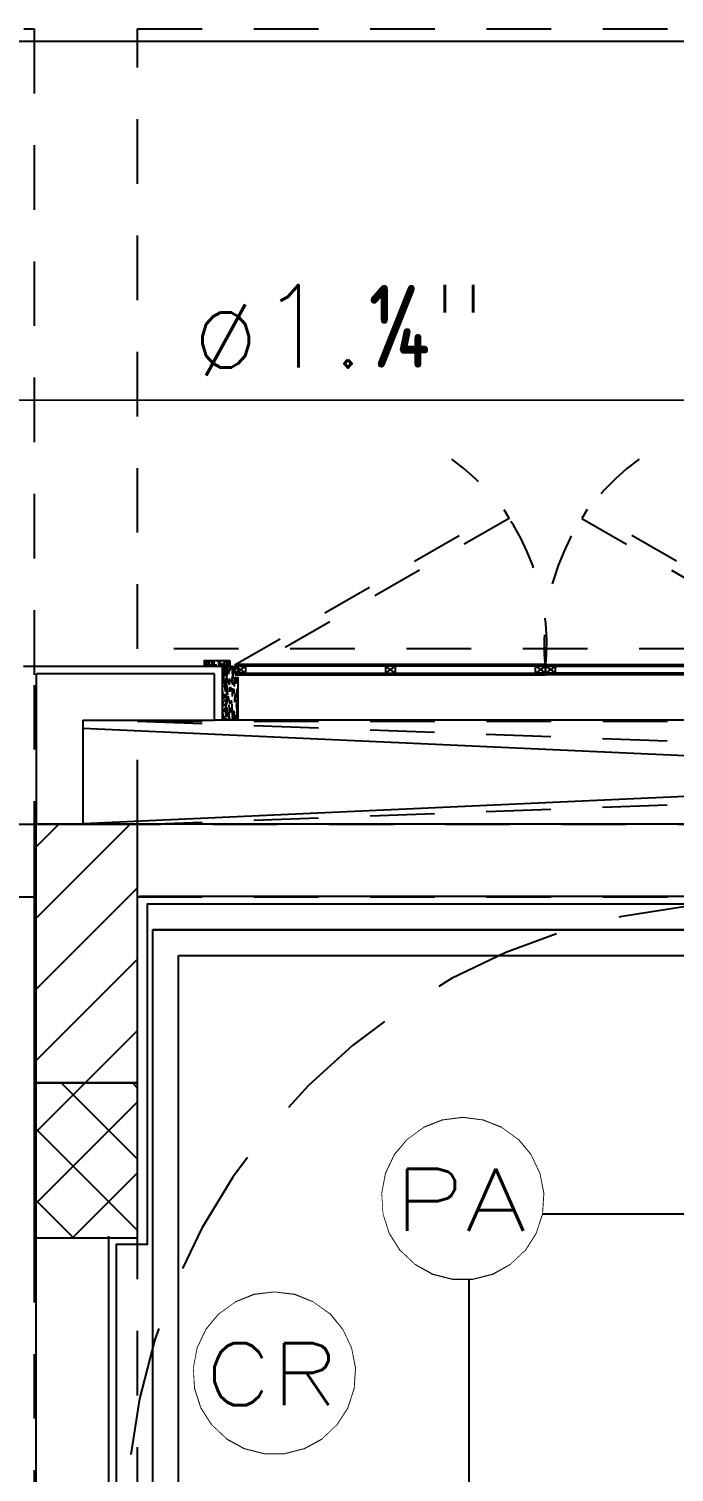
# Model space of a CAD drawing. Header units: millimetres. Extents: x 188.6 to 263.2, y 40.1 to 120.1.
# Drawn here: x 206.667 to 207.915, y 85.125 to 87.918 of the extents above; entities that cross this region are included whole.
import ezdxf
from ezdxf.enums import TextEntityAlignment as Align

# ---------------------------------------------------------------- set-up
doc = ezdxf.new("R2010")
doc.units = ezdxf.units.MM
doc.set_wipeout_variables(frame=1)
doc.linetypes.add('HIDDEN2', pattern=[0.1875, 0.125, -0.0625])
doc.linetypes.add('XREF-TIPO$0$HIDDEN', pattern=[0.375, 0.25, -0.125])
for name, color, linetype in [('_XREF_APTOS 603 E 604$0$R-MC-REBOCO', 8, 'Continuous'), ('_XREF_APTOS 603 E 604$0$XREF-TIPO$0$V-MC-VISTA2', 8, 'Continuous'), ('ARQ', 8, 'Continuous'), ('ESTR-PILARES', 11, 'Continuous'), ('ESTR-VIGAS', 11, 'HIDDEN2'), ('ESTRUTURA', 7, 'Continuous'), ('INC-CORRIMÃO', 7, 'Continuous'), ('INC-TEXTO', 7, 'Continuous'), ('SPK-TEXTO', 7, 'Continuous'), ('SPK-TUBO-TETO', 12, 'Continuous')]:
    doc.layers.add(name, color=color, linetype=linetype)
doc.styles.add('60-75', font='romans.shx', dxfattribs={"height": 0.12})
doc.styles.add('ROMANS', font='ROMANS.SHX', dxfattribs={"height": 0.15})
doc.styles.add('XREF-TIPO$0$MC-ROMANS', font='romans__.ttf')
doc.dimstyles.new('XREF-TIPO$0$MC-125', dxfattribs={"dimtxt": 0.225, "dimasz": 0.23, "dimexe": 0.18, "dimexo": 0.063, "dimgap": 0.1, "dimtad": 1, "dimzin": 4, "dimdsep": 46, "dimtxsty": 'XREF-TIPO$0$MC-ROMANS', "dimblk1": 'XREF-TIPO$0$BOLA', "dimblk2": 'XREF-TIPO$0$BOLA', "dimsah": 1, "dimcen": 0.01, "dimse1": 1, "dimse2": 1, "dimclrt": 2, "dimadec": 0, "dimazin": 0, "dimtfac": 1.199999999999999, "dimtix": 1, "dimtmove": 2, "dimatfit": 3, "dimldrblk": 'XREF-TIPO$0$SETA_COTA', "dimfxl": 1, "dimtvp": 2, "dimtolj": 1, "dimtzin": 4, "dimarcsym": 0})

# ---------------------------------------------------------------- blocks, each defined once
blk = doc.blocks.new('COBERTURA_29-09-2016')
at = {"layer": 'ESTR-PILARES', "linetype": 'Continuous'}
for p, q in [((0, -0.1849605000000025), (0.1849612500000006, 0)), ((0, -0.0470745000000008), (0.0470752499999989, 0)), ((0, -0.3228464999999971), (0.2000002499999987, -0.122846250000002)), ((0.1000004999999966, -0.2499997500000006), (0.1000004999999966, -0.2499997500000006)), ((0, -0.4607324999999989), (0.2000002499999987, -0.2607322500000038)), ((0.0986182499999977, -0.4999995000000014), (0.2000002499999987, -0.3986182500000055)), ((0.1000004999999966, -0.3999997500000063), (0.1000004999999966, -0.3999997500000063)), ((0, -0.5986177500000025), (0.0986182499999977, -0.4999995000000014)), ((0.051981749999996, -0.4999995000000014), (0.2000002499999987, -0.6480187499999988)), ((0.189866999999996, -0.4999995000000014), (0.2000002499999987, -0.5101327500000039)), ((0, -0.7365037500000045), (0.2000002499999987, -0.5365035000000021)), ((0, -0.5859045000000052), (0.2000002499999987, -0.785903999999995)), ((0.1000004999999966, -0.6499995000000071), (0.1000004999999966, -0.6499995000000071)), ((0.0743902499999969, -0.7999994999999985), (0.2000002499999987, -0.6743894999999968)), ((0, -0.7237897500000017), (0.0762097500000003, -0.7999994999999985))]:
    blk.add_line(p, q, dxfattribs=at)
for points in [[(0, -0.4999995000000014), (0.2000002499999987, -0.4999995000000014), (0.2000002499999987, 0), (0, 0), (0, -0.4999995000000014)], [(0.2000002499999987, -0.4999995000000014), (0, -0.4999995000000014), (0, -0.7999994999999985), (0.2000002499999987, -0.7999994999999985), (0.2000002499999987, -0.4999995000000014)]]:
    blk.add_lwpolyline(points, dxfattribs=at)
at = {"layer": 'ESTR-VIGAS'}
for p, q in [((0.2000002499999987, 0.2000002500000022), (3.812207250000009, 0.06546750000000401)), ((0.2000002499999987, 0), (3.828282750000009, 0.1351320000000058))]:
    blk.add_line(p, q, dxfattribs=at)
for points in [[(-4.069999500000018, 1.540000500000004), (0, 1.540000500000004)], [(0, 1.540000500000004), (0, 0.2700000000000031)], [(0.2000002499999987, 1.540000500000004), (2.435000250000003, 1.540000500000004)], [(0.2000002499999987, 0.3400005000000021), (0.2000002499999987, 1.540000500000004)], [(5.570000250000017, 0.3400005000000021), (0.2000002499999987, 0.3400005000000021)], [(0, 0.2700000000000031), (0, 0)], [(0.2000002499999987, 0), (0.2000002499999987, 0.2000002500000022)], [(0.2000002499999987, 0.2000002500000022), (5.570000250000017, 0.2000002500000022)], [(0, 0), (-1.069999500000007, 0)], [(4.970000250000015, 0), (0.2000002499999987, 0)], [(-0.9999997500000076, -0.1399995000000018), (0, -0.1399995000000018)], [(0.2000002499999987, -0.1399995000000018), (4.970000250000015, -0.1399995000000018)], [(0, -0.7999994999999985), (0, -2.229999750000009)], [(0.2000002499999987, -2.229999750000009), (0.2000002499999987, -0.7999994999999985)]]:
    blk.add_lwpolyline(points, dxfattribs=at)
blk = doc.blocks.new('XREF-TIPO$0$BOLA')
for p, q in [((0, -1), (0, 1)), ((-1, 0), (1, 0))]:
    blk.add_line(p, q)
blk.add_circle((0, 0), 0.3)
blk = doc.blocks.new('XREF-TIPO$0$SETA_COTA')
for p, q in [((-0.4028994052335122, 0.3559843543294221), (-0.1041930648109144, 2.84e-14)), ((-0.1041930648111418, 2.84e-14), (-0.9999999999999571, 2.84e-14)), ((-0.4067395382680063, -0.3605608466692303), (-0.1041930648110281, 2.84e-14))]:
    blk.add_line(p, q)
blk = doc.blocks.new('XREF-TIPO$0$A$C17B41C2F')
at = {"color": 0}
for p, q in [((-0.0500000473812179, 0.0168749634176493), (-0.0305222213037268, 0.0031507220119238)), ((-0.0305222213037268, 0.0168749634176493), (-0.0500000473812179, 0.0031507220119238)), ((0.2402610395802185, 0.0031372644007206), (0.2597388656577095, 0.0168749634176493)), ((0.2597388656577095, 0.0031372644007206), (0.2402610395802185, 0.0168749634176493))]:
    blk.add_line(p, q, dxfattribs=at)
at = {"color": 0, "ltscale": 0.5}
for p, q in [((0.5305221265416549, 0.0168749634176493), (0.5499999526191459, 0.0031507220119238)), ((0.5499999526191459, 0.0168749634176493), (0.5305221265416549, 0.0031507220119238))]:
    blk.add_line(p, q, dxfattribs=at)
for points in [[(-0.0500000473812179, -3.53902578e-08), (0.5499999526191459, -3.53902578e-08), (0.5499999526191459, 0.0199999641627073), (-0.0500000473812179, 0.0199999641627073)], [(-0.0500000473812179, 0.0031507220119238), (0.5499999526191459, 0.0031249653548002), (0.5499999526191459, 0.0168749634176493), (-0.0500000473812179, 0.0168749634176493), (-0.0500000473812179, 0.0031507220119238)], [(0.5499999526191459, 0.0031507220119238), (0.5305221265416549, 0.0031507220119238), (0.5305221265416549, 0.0168749634176493), (0.5499999526191459, 0.0168749634176493)]]:
    blk.add_lwpolyline(points, close=True, dxfattribs=at)
at = {"color": 0}
for points in [[(-0.0305222213037268, 0.0031507220119238), (-0.0500000473812179, 0.0031507220119238), (-0.0500000473812179, 0.0168749634176493), (-0.0305222213037268, 0.0168749634176493)], [(0.2597388656577095, 0.0168749634176493), (0.2402610395802185, 0.0168749634176493), (0.2402610395802185, 0.0031372644007206), (0.2597388656577095, 0.0031372644007206)]]:
    blk.add_lwpolyline(points, close=True, dxfattribs=at)
blk = doc.blocks.new('INC-OBJETO')
at = {"color": 0}
blk.add_lwpolyline([(0, 0.002084385981675), (-0.0005183657145908, 0.002018901163143), (-0.0010041606049181, 0.0018265613595316), (-0.001426860391394, 0.0015194519880781), (-0.0017599052918532, 0.0011168698600601), (-0.0019823688703463, 0.0006441106911745), (-0.0020802729220729, 0.000130879678689), (-0.002047465775397, -0.0003905749853503), (-0.0018860088240005, -0.0008874883866258), (-0.0016060470019368, -0.0013286376286155), (-0.0012251713401138, -0.001686303682012), (-0.0007673136571263, -0.0019380130732766), (-0.0002612428350794, -0.0020679499756336), (0.0002612428350794, -0.0020679499756336), (0.0007673136571263, -0.0019380130732766), (0.0012251713401138, -0.001686303682012), (0.0016060470019368, -0.0013286376286155), (0.0018860088240005, -0.0008874883866258), (0.002047465775397, -0.0003905749853503), (0.0020802729220729, 0.000130879678689), (0.0019823688703463, 0.0006441106911745), (0.0017599052918532, 0.0011168698600601), (0.001426860391394, 0.0015194519880781), (0.0010041606049181, 0.0018265613595316), (0.0005183657145908, 0.002018901163143)], close=True, dxfattribs=at)
blk.add_wipeout([(0, 0.0020843859816750757), (-0.0005183657145907727, 0.002018901163143051), (-0.001004160604918065, 0.001826561359531658), (-0.0014268603913939828, 0.0015194519880781182), (-0.0017599052918531746, 0.0011168698600601181), (-0.0019823688703463262, 0.0006441106911745254), (-0.0020802729220729, 0.0001308796786890212), (-0.002047465775397003, -0.0003905749853502986), (-0.0018860088240005264, -0.0008874883866257424), (-0.00160604700193684, -0.0013286376286155204), (-0.0012251713401137646, -0.0016863036820119939), (-0.000767313657126342, -0.0019380130732765334), (-0.0002612428350794414, -0.0020679499756335994), (0.00026124283507944056, -0.0020679499756335994), (0.0007673136571263411, -0.0019380130732765334), (0.0012251713401137637, -0.0016863036820119952), (0.00160604700193684, -0.0013286376286155204), (0.0018860088240005264, -0.0008874883866257415), (0.0020474657753970036, -0.00039057498535029645), (0.0020802729220729, 0.00013087967868902553), (0.001982368870346324, 0.0006441106911745289), (0.0017599052918531727, 0.0011168698600601224), (0.0014268603913939787, 0.0015194519880781234), (0.001004160604918059, 0.0018265613595316622), (0.0005183657145907652, 0.002018901163143052)], dxfattribs=at)
at = {"color": 0, "style": 'ROMANS', "width": 1.285724555944463}
blk.add_attdef('OBJETO', text='', height=0.0016, dxfattribs=at).set_placement((-0.0017857136348711, -0.0008297678007211), (0.0016428851809808, -0.0008297678007211), align=Align.FIT)
blk = doc.blocks.new('A$C0BE265FA')
at = {"layer": 'ARQ'}
h = blk.add_hatch(dxfattribs=at)
h.set_pattern_fill('WOOD8', color=256, scale=0.04, angle=90, pattern_type=2)
h.set_pattern_definition([(79.69520000000003, (-4.346099219177177, -1.197393656816984), (0.0399997950214397, 0.2400000384339161), [0.00447212, -0.4427414399999979]), (90, (-4.345299219255138, -1.192993656839917), (-0.04, 0.04), [0.0044, -0.0356]), (108.4348999999999, (-4.345299219255138, -1.188593656863985), (-0.0399999361289083, 0.0800000173837185), [0.00379472, -0.1226963599999995]), (262.875, (-4.346499219196174, -1.184993655528842), (0.0399999312757586, 0.2800000151938114), [0.00322492, -0.3192654]), (264.8056, (-4.346899219215173, -1.188193655680834), (0.0399998089879781, 0.4000000268017958), [0.00441816, -0.4373962800000001]), (284.0361999999999, (-4.347299219234174, -1.192593655656991), (0.0399999222944498, -0.1200000218395896), [0.00494772, -0.15997648]), (99.46229999999994, (-4.346099219177177, -1.194193656664764), (-0.0399999255680974, 0.2000000309478123), [0.00243312, -0.2408774]), (83.65980000000005, (-4.346499219196174, -1.191793657015978), (-0.0400000631583878, -0.3199999761042569), [0.00362216, -0.35859324]), (275.7106, (-4.346099219177177, -1.188193655680834), (0.0400000525866517, -0.3599999769398341), [0.00401996, -0.3979750799999977]), (258.6901000000001, (-4.345699219274138, -1.192193656336939), (0.0399999052864643, 0.1600000300892381), [0.0020396, -0.2019211599999989]), (84.8056, (-4.345699219274138, -1.200993656288801), (-0.0399998089879779, -0.4000000268017958), [0.00441816, -0.4373962800000001]), (78.69009999999997, (-4.345299219255138, -1.19659365631287), (-0.0399999052864644, -0.160000030089238), [0.0040792, -0.19988156]), (90, (-4.344499219217141, -1.192593655656991), (-0.04, 0.04), [0.0048, -0.0352]), (110.5559999999999, (-4.344499219217141, -1.18779365636078), (-0.0799998398568635, 0.2000000737816969), [0.0034176, -0.3383425599999999]), (93.81409999999993, (-4.345699219274138, -1.184593656208789), (-0.0400002449589481, 0.5599999736578523), [0.00601332, -0.59531852]), (84.8056, (-4.346099219177177, -1.178593657087958), (-0.0399998089879779, -0.4000000268017958), [0.00441816, -0.4373962800000001]), (90, (-4.345699219274138, -1.174193657111799), (-0.04, 0.04), [0.0044, -0.0356]), (95.19439999999994, (-4.345699219274138, -1.209793656241799), (-0.039999808987978, 0.4000000268017958), [0.00441816, -0.4373962800000001]), (84.8056, (-4.346099219177177, -1.205393656264958), (-0.0399998089879779, -0.4000000268017958), [0.00441816, -0.4373962800000001]), (90, (-4.346499219196174, -1.209793656241799), (-0.04, 0.04), [0.0024, -0.0376]), (95.19439999999994, (-4.346499219196174, -1.207393656593011), (-0.039999808987978, 0.4000000268017958), [0.00441816, -0.4373962800000001]), (90, (-4.346899219215173, -1.202993656616853), (-0.04, 0.04), [0.004, -0.036]), (100.3048, (-4.346899219215173, -1.198993655960975), (0.0399997950214397, -0.2400000384339161), [0.00447212, -0.44274144]), (95.19439999999994, (-4.347699219253172, -1.194593655985044), (-0.039999808987978, 0.4000000268017958), [0.00441816, -0.4373962800000001]), (84.8056, (-4.348099219272171, -1.190193656008887), (-0.0399998089879779, -0.4000000268017958), [0.00441816, -0.4373962800000001]), (84.8056, (-4.347699219253172, -1.185793656032956), (-0.0399998089879779, -0.4000000268017958), [0.00441816, -0.4373962800000001]), (81.86989999999993, (-4.347299219234174, -1.181393656056797), (-0.03999997423262201, -0.2399999910584448), [0.00565684, -0.2771858399999977]), (90, (-4.346499219196174, -1.175793656255791), (-0.04, 0.04), [0.006, -0.034]), (77.47120000000002, (-4.322499219219935, -1.177393655400918), (0.0399999841217957, 0.2000000128163639), [0.0036878, -0.36509396]), (84.28939999999999, (-4.321699219182391, -1.173793655927965), (-0.0400000525866517, -0.3599999769398341), [0.00401996, -0.3979750800000001]), (98.13009999999994, (-4.322499219219935, -1.177393655400918), (-0.0399999742326217, 0.2399999910584448), [0.00282844, -0.2800142800000001]), (99.46229999999994, (-4.322899219239388, -1.174593656431851), (-0.0399999255680974, 0.2000000309478123), [0.0048662, -0.23844428]), (90, (-4.323699219276932, -1.209793656241799), (-0.04, 0.04), [0.0048, -0.0352]), (80.5377, (-4.323699219276932, -1.204993656944906), (-0.0399999255680975, -0.2000000309478122), [0.00243312, -0.2408774]), (291.8014, (-4.323299219258386, -1.202593655433928), (-0.039999996420026, 0.1200000109204308), [0.00215408, -0.21325252]), (282.9946000000001, (-4.322499219219935, -1.204593655761981), (-0.0799999031031338, 0.3600000307099759), [0.00533668, -0.5283298799999999]), (82.87500000000001, (-4.322499219219935, -1.172993655424761), (-0.0399999312757587, -0.2800000151938114), [0.00322492, -0.3192654]), (97.12499999999991, (-4.322499219219935, -1.172993655424761), (-0.0399999312757586, 0.2800000151938114), [0.00322492, -0.3192654]), (90, (-4.322899219239388, -1.209793656241799), (-0.04, 0.04), [0.0032, -0.0368]), (284.0361999999999, (-4.322899219239388, -1.206593656089807), (0.0399999222944498, -0.1200000218395896), [0.00329848, -0.16162576]), (86.63350000000004, (-4.324099219179969, -1.200993656288801), (-0.0400004385341794, -0.6399999728787479), [0.00681176, -0.6743637199999954]), (87.70940000000003, (-4.323699219276932, -1.194193656664764), (-0.0399998301250331, -0.9600000051670294), [0.010008, -0.9907916800000002]), (93.17979999999955, (-4.323299219258386, -1.184193656887827), (-0.0399996416930524, 0.6800000201079799), [0.00721112, -0.7138991599999976]), (99.46229999999994, (-4.323699219276932, -1.176993656079956), (-0.0399999255680974, 0.2000000309478123), [0.00729932, -0.2360112]), (100.3048, (-4.320099219223266, -1.209793656241799), (0.0399997950214397, -0.2400000384339161), [0.00447212, -0.44274144]), (105.9454, (-4.320899219261263, -1.205393656264958), (0.0399999955718552, -0.1600000050660861), [0.00582408, -0.28538032]), (90, (-4.322499219219935, -1.199793656464862), (-0.04, 0.04), [0.0052, -0.0348]), (81.86989999999993, (-4.322499219219935, -1.194593655985044), (-0.03999997423262201, -0.2399999910584448), [0.00565684, -0.2771858399999977]), (93.57629999999949, (-4.321699219182391, -1.188993656184947), (-0.0399996286932699, 0.600000026173364), [0.00641248, -0.6348362799999995]), (81.25380000000001, (-4.322099219200936, -1.182593655880963), (0.0400001678823012, 0.279999973454254), [0.00526116, -0.5208566799999954]), (75.96380000000005, (-4.321299219280263, -1.177393655400918), (-0.0399999222944498, -0.1200000218395896), [0.00494772, -0.15997648]), (90, (-4.320099219223266, -1.172593656103799), (-0.04, 0.04), [0.0028, -0.0372]), (264.8056, (-4.324099219179969, -1.200993656288801), (0.0399998089879781, 0.4000000268017958), [0.00883628, -0.4329781600000003]), (85.23639999999993, (-4.326499219177093, -1.209793656241799), (-0.0399996613064505, -0.4400000378527836), [0.00963328, -0.4720305200000002]), (90, (-4.325699219255966, -1.200193655785823), (-0.04, 0.04), [0.0092, -0.0308]), (94.08559999999996, (-4.325699219255966, -1.190993656511864), (-0.0399998452941669, 0.5200000059605934), [0.0112285199999999, -0.5501981999999958]), (90, (-4.326499219177093, -1.179793656911896), (-0.04, 0.04), [0.01, -0.03]), (97.12499999999991, (-4.318099219244232, -1.209793656241799), (-0.0399999312757586, 0.2800000151938114), [0.00967472, -0.3128156]), (96.34019999999997, (-4.319299219183903, -1.200193655785823), (-0.0400000631583877, 0.3199999761042569), [0.00724432, -0.3549710800000001]), (87.51039999999998, (-4.320099219223266, -1.192993656839917), (-0.0400007146107917, -0.8799999791882172), [0.00920868, -0.91166048]), (83.48020000000005, (-4.319699219204267, -1.183793655704902), (-0.1199999810097492, -1.039999991634944), [0.01409112, -1.395022079999999]), (93.01279999999981, (-4.344099219198142, -1.209793656241799), (-0.0400001641951632, 0.7200000004678956), [0.00761052, -0.7534413999999995]), (81.86989999999993, (-4.344499219217141, -1.202193656112966), (-0.03999997423262201, -0.2399999910584448), [0.0084852799999999, -0.2743574399999977]), (87.61409999999995, (-4.343299219277013, -1.19379365548093), (-0.0399993108224176, -0.9200000209549773), [0.0096083199999999, -0.9512246399999956]), (100.6197, (-4.342899219258015, -1.184193656887827), (0.0800003233247349, -0.4399999361847267), [0.00651152, -0.64464128]), (90, (-4.344099219198142, -1.177793656583844), (-0.04, 0.04), [0.008, -0.032]), (86.82020000000004, (-4.348899219194207, -1.209793656241799), (-0.0399996416930523, -0.6800000201079799), [0.00721112, -0.7138991599999956]), (96.00899999999996, (-4.348499219175208, -1.202593655433928), (0.0399999726992737, -0.3999999900362416), [0.007642, -0.75655692]), (96.7098, (-4.349299219213206, -1.19499365716797), (0.0399997552497613, -0.3600000399100522), [0.00684688, -0.6778428000000001]), (84.28939999999999, (-4.350099219250296, -1.188193655680834), (-0.0400000525866517, -0.3599999769398341), [0.00803992, -0.39395512]), (77.90519999999998, (-4.349299219213206, -1.180193656231949), (-0.0800002693395147, -0.359999944064556), [0.00572712, -0.56698572]), (99.46229999999994, (-4.348099219272171, -1.174593656431851), (-0.0399999255680974, 0.2000000309478123), [0.0048662, -0.23844428]), (93.81409999999993, (-4.341299219182018, -1.209793656241799), (-0.0400002449589481, 0.5599999736578523), [0.00601332, -0.59531852]), (77.19570000000002, (-4.341699219201018, -1.203793657120967), (-0.1200002955069241, -0.519999913875351), [0.0090244, -0.89341672]), (90, (-4.339699219221984, -1.19499365716797), (-0.04, 0.04), [0.01, -0.03]), (95.44029999999985, (-4.339699219221984, -1.184993655528842), (0.0399997348496507, -0.4400000124883264), [0.008438, -0.8353629199999995]), (96.7098, (-4.340499219259982, -1.176593656759905), (0.0399997552497613, -0.3600000399100522), [0.00684688, -0.6778428000000001]), (90, (-4.35169921921033, -1.209793656241799), (-0.04, 0.04), [0.0068, -0.0332]), (98.13009999999994, (-4.35169921921033, -1.202993656616853), (-0.0399999742326217, 0.2399999910584448), [0.01131372, -0.2715289999999999]), (87.61409999999995, (-4.353299219170366, -1.191793657015978), (-0.0399993108224176, -0.9200000209549773), [0.0096083199999999, -0.9512246399999956]), (84.47250000000003, (-4.352899219266872, -1.182193656560001), (0.0799994151865981, 0.840000068775989), [0.01245792, -1.233335]), (96.8428, (-4.315299219227199, -1.209793656241799), (0.0800003199169901, -0.6799999746191423), [0.0100717599999999, -0.9971025199999952]), (90, (-4.316499219285105, -1.199793656464862), (-0.04, 0.04), [0.0112, -0.0288]), (86.34780000000003, (-4.316499219285105, -1.188593656863985), (-0.0799994919411372, -1.240000037688629), [0.0188382399999999, -1.864987639999989]), (90, (-4.32929921919458, -1.209793656241799), (-0.04, 0.04), [0.0096, -0.0304]), (94.76359999999987, (-4.32929921919458, -1.200193655785823), (-0.0399996613064504, 0.4400000378527836), [0.0096332799999999, -0.4720305199999982]), (88.15239999999996, (-4.330099219232123, -1.190593655328938), (-0.0399997735908692, -1.200000018572352), [0.01240644, -1.22823856]), (87.2737, (-4.329699219213123, -1.178193655904805), (-0.0399998407090877, -0.8000000117989386), [0.00840952, -0.8325423200000001]), (84.8056, (-4.335699219265279, -1.209793656241799), (-0.0399998089879779, -0.4000000268017958), [0.00883628, -0.4329781600000002]), (90, (-4.334899219226826, -1.200993656288801), (-0.04, 0.04), [0.0128, -0.0272]), (91.90919999999944, (-4.334899219226826, -1.188193655680834), (-0.0400009696431283, 1.159999961263149), [0.01200668, -1.188659799999997]), (93.57629999999949, (-4.335299219246279, -1.176193655576752), (-0.0399996286932699, 0.600000026173364), [0.00641248, -0.6348362799999995])])
h.paths.add_polyline_path([(-4.265299219297049, -1.209793656241799), (-4.265299219297049, -1.199793656464862), (-4.315299219227199, -1.199793656464862), (-4.315299219227199, -1.209793656241799)])
h = blk.add_hatch(dxfattribs=at)
h.set_pattern_fill('WOOD8', color=256, scale=0.04, angle=90, pattern_type=2)
h.set_pattern_definition([(79.69520000000003, (-4.311099219260996, -1.287502557855759), (0.0399997950214397, 0.2400000384339161), [0.00447212, -0.4427414399999979]), (90, (-4.310299219340322, -1.283102557878919), (-0.04, 0.04), [0.0044, -0.0356]), (108.4348999999999, (-4.310299219340322, -1.27870255790276), (-0.0399999361289083, 0.0800000173837185), [0.00379472, -0.1226963599999995]), (262.875, (-4.311499219279993, -1.275102556568072), (0.0399999312757586, 0.2800000151938114), [0.00322492, -0.3192654]), (264.8056, (-4.311899219298994, -1.278302556719836), (0.0399998089879781, 0.4000000268017958), [0.00441816, -0.4373962800000001]), (284.0361999999999, (-4.312299219317991, -1.282702556695767), (0.0399999222944498, -0.1200000218395896), [0.00494772, -0.15997648]), (99.46229999999994, (-4.311099219260996, -1.284302557703767), (-0.0399999255680974, 0.2000000309478123), [0.00243312, -0.2408774]), (83.65980000000005, (-4.311499219279993, -1.281902558054752), (-0.0400000631583878, -0.3199999761042569), [0.00362216, -0.35859324]), (275.7106, (-4.311099219260996, -1.278302556719836), (0.0400000525866517, -0.3599999769398341), [0.00401996, -0.3979750799999978]), (258.6901000000001, (-4.310699219358411, -1.282302557375714), (0.0399999052864643, 0.1600000300892381), [0.0020396, -0.2019211599999989]), (84.8056, (-4.310699219358411, -1.291102557327802), (-0.0399998089879779, -0.4000000268017958), [0.00441816, -0.4373962800000001]), (78.69009999999997, (-4.310299219340322, -1.286702557351873), (-0.0399999052864644, -0.160000030089238), [0.0040792, -0.19988156]), (90, (-4.309499219301413, -1.282702556695767), (-0.04, 0.04), [0.0048, -0.0352]), (110.5559999999999, (-4.309499219301413, -1.277902557399784), (-0.0799998398568635, 0.2000000737816969), [0.0034176, -0.3383425599999999]), (93.81409999999993, (-4.310699219358411, -1.274702557246881), (-0.0400002449589481, 0.5599999736578523), [0.00601332, -0.59531852]), (84.8056, (-4.311099219260996, -1.268702558125822), (-0.0399998089879779, -0.4000000268017958), [0.00441816, -0.4373962800000001]), (90, (-4.310699219358411, -1.264302558149893), (-0.04, 0.04), [0.0044, -0.0356]), (95.19439999999994, (-4.310699219358411, -1.299902557279892), (-0.039999808987978, 0.4000000268017958), [0.00441816, -0.4373962800000001]), (84.8056, (-4.311099219260996, -1.295502557303734), (-0.0399998089879779, -0.4000000268017958), [0.00441816, -0.4373962800000001]), (90, (-4.311499219279993, -1.299902557279892), (-0.04, 0.04), [0.0024, -0.0376]), (95.19439999999994, (-4.311499219279993, -1.297502557631787), (-0.039999808987978, 0.4000000268017958), [0.00441816, -0.4373962800000001]), (90, (-4.311899219298994, -1.293102557655855), (-0.04, 0.04), [0.004, -0.036]), (100.3048, (-4.311899219298994, -1.28910255699975), (0.0399997950214397, -0.2400000384339161), [0.00447212, -0.44274144]), (95.19439999999994, (-4.312699219336992, -1.28470255702382), (-0.039999808987978, 0.4000000268017958), [0.00441816, -0.4373962800000001]), (84.8056, (-4.31309921935599, -1.280302557048116), (-0.0399998089879779, -0.4000000268017958), [0.00441816, -0.4373962800000001]), (84.8056, (-4.312699219336992, -1.27590255707173), (-0.0399998089879779, -0.4000000268017958), [0.00441816, -0.4373962800000001]), (81.86989999999993, (-4.312299219317991, -1.271502557095117), (-0.03999997423262201, -0.2399999910584448), [0.00565684, -0.2771858399999977]), (90, (-4.311499219279993, -1.265902557294793), (-0.04, 0.04), [0.006, -0.034]), (77.47120000000002, (-4.287499219303754, -1.267502556439694), (0.0399999841217957, 0.2000000128163639), [0.0036878, -0.36509396]), (84.28939999999999, (-4.286699219266211, -1.263902556966741), (-0.0400000525866517, -0.3599999769398341), [0.00401996, -0.3979750800000001]), (98.13009999999994, (-4.287499219303754, -1.267502556439694), (-0.0399999742326217, 0.2399999910584448), [0.00282844, -0.2800142800000001]), (99.46229999999994, (-4.287899219323207, -1.264702557471081), (-0.0399999255680974, 0.2000000309478123), [0.0048662, -0.23844428]), (90, (-4.288699219361205, -1.299902557279892), (-0.04, 0.04), [0.0048, -0.0352]), (80.5377, (-4.288699219361205, -1.295102557982771), (-0.0399999255680975, -0.2000000309478122), [0.00243312, -0.2408774]), (291.8014, (-4.288299219342206, -1.292702556471794), (-0.039999996420026, 0.1200000109204308), [0.00215408, -0.21325252]), (282.9946000000001, (-4.287499219303754, -1.294702556799848), (-0.0799999031031338, 0.3600000307099759), [0.00533668, -0.5283298799999999]), (82.87500000000001, (-4.287499219303754, -1.263102556463991), (-0.0399999312757587, -0.2800000151938114), [0.00322492, -0.3192654]), (97.12499999999991, (-4.287499219303754, -1.263102556463991), (-0.0399999312757586, 0.2800000151938114), [0.00322492, -0.3192654]), (90, (-4.287899219323207, -1.299902557279892), (-0.04, 0.04), [0.0032, -0.0368]), (284.0361999999999, (-4.287899219323207, -1.2967025571279), (0.0399999222944498, -0.1200000218395896), [0.00329848, -0.16162576]), (86.63350000000004, (-4.289099219264243, -1.291102557327802), (-0.0400004385341794, -0.6399999728787479), [0.00681176, -0.6743637199999954]), (87.70940000000003, (-4.288699219361205, -1.284302557703767), (-0.0399998301250331, -0.9600000051670294), [0.010008, -0.9907916800000002]), (93.17979999999955, (-4.288299219342206, -1.27430255792683), (-0.0399996416930524, 0.6800000201079799), [0.00721112, -0.7138991599999978]), (99.46229999999994, (-4.288699219361205, -1.267102557118731), (-0.0399999255680974, 0.2000000309478123), [0.00729932, -0.2360112]), (100.3048, (-4.285099219306174, -1.299902557279892), (0.0399997950214397, -0.2400000384339161), [0.00447212, -0.44274144]), (105.9454, (-4.285899219344172, -1.295502557303734), (0.0399999955718552, -0.1600000050660861), [0.00582408, -0.28538032]), (90, (-4.287499219303754, -1.289902557503864), (-0.04, 0.04), [0.0052, -0.0348]), (81.86989999999993, (-4.287499219303754, -1.28470255702382), (-0.03999997423262201, -0.2399999910584448), [0.00565684, -0.2771858399999977]), (93.57629999999949, (-4.286699219266211, -1.279102557223722), (-0.0399996286932699, 0.600000026173364), [0.00641248, -0.6348362799999995]), (81.25380000000001, (-4.287099219285209, -1.272702556919738), (0.0400001678823012, 0.279999973454254), [0.00526116, -0.5208566799999957]), (75.96380000000005, (-4.286299219363172, -1.267502556439694), (-0.0399999222944498, -0.1200000218395896), [0.00494772, -0.15997648]), (90, (-4.285099219306174, -1.262702557143029), (-0.04, 0.04), [0.0028, -0.0372]), (264.8056, (-4.289099219264243, -1.291102557327802), (0.0399998089879781, 0.4000000268017958), [0.00883628, -0.4329781600000003]), (85.23639999999993, (-4.291499219261368, -1.299902557279892), (-0.0399996613064505, -0.4400000378527836), [0.00963328, -0.4720305200000002]), (90, (-4.29069921934024, -1.290302556823917), (-0.04, 0.04), [0.0092, -0.0308]), (94.08559999999996, (-4.29069921934024, -1.281102557551775), (-0.0399998452941669, 0.5200000059605934), [0.0112285199999999, -0.5501981999999958]), (90, (-4.291499219261368, -1.269902557951126), (-0.04, 0.04), [0.01, -0.03]), (97.12499999999991, (-4.283099219328049, -1.299902557279892), (-0.0399999312757586, 0.2800000151938114), [0.00967472, -0.3128156]), (96.34019999999997, (-4.284299219268177, -1.290302556823917), (-0.0400000631583877, 0.3199999761042569), [0.00724432, -0.3549710800000001]), (87.51039999999998, (-4.285099219306174, -1.283102557878919), (-0.0400007146107917, -0.8799999791882172), [0.00920868, -0.91166048]), (83.48020000000005, (-4.284699219287175, -1.273902556743677), (-0.1199999810097492, -1.039999991634944), [0.01409112, -1.395022079999999]), (93.01279999999981, (-4.309099219282416, -1.299902557279892), (-0.0400001641951632, 0.7200000004678956), [0.00761052, -0.7534413999999995]), (81.86989999999993, (-4.309499219301413, -1.292302557151741), (-0.03999997423262201, -0.2399999910584448), [0.0084852799999999, -0.2743574399999978]), (87.61409999999995, (-4.308299219360833, -1.283902556519706), (-0.0399993108224176, -0.9200000209549773), [0.0096083199999999, -0.9512246399999956]), (100.6197, (-4.307899219342288, -1.27430255792683), (0.0800003233247349, -0.4399999361847267), [0.00651152, -0.64464128]), (90, (-4.309099219282416, -1.267902557622845), (-0.04, 0.04), [0.008, -0.032]), (86.82020000000004, (-4.313899219277118, -1.299902557279892), (-0.0399996416930523, -0.6800000201079799), [0.00721112, -0.7138991599999956]), (96.00899999999996, (-4.313499219258119, -1.292702556471794), (0.0399999726992737, -0.3999999900362416), [0.007642, -0.75655692]), (96.7098, (-4.314299219296116, -1.285102558206745), (0.0399997552497613, -0.3600000399100522), [0.00684688, -0.6778428000000001]), (84.28939999999999, (-4.315099219334115, -1.278302556719836), (-0.0400000525866517, -0.3599999769398341), [0.00803992, -0.39395512]), (77.90519999999998, (-4.314299219296116, -1.270302557270724), (-0.0800002693395147, -0.359999944064556), [0.00572712, -0.56698572]), (99.46229999999994, (-4.31309921935599, -1.264702557471081), (-0.0399999255680974, 0.2000000309478123), [0.0048662, -0.23844428]), (93.81409999999993, (-4.306299219266293, -1.299902557279892), (-0.0400002449589481, 0.5599999736578523), [0.00601332, -0.59531852]), (77.19570000000002, (-4.306699219284837, -1.293902558158833), (-0.1200002955069241, -0.519999913875351), [0.0090244, -0.89341672]), (90, (-4.304699219306256, -1.285102558206745), (-0.04, 0.04), [0.01, -0.03]), (95.44029999999985, (-4.304699219306256, -1.275102556568072), (0.0399997348496507, -0.4400000124883264), [0.008438, -0.8353629199999995]), (96.7098, (-4.305499219344254, -1.266702557798679), (0.0399997552497613, -0.3600000399100522), [0.00684688, -0.6778428000000001]), (90, (-4.316699219294149, -1.299902557279892), (-0.04, 0.04), [0.0068, -0.0332]), (98.13009999999994, (-4.316699219294149, -1.293102557655855), (-0.0399999742326217, 0.2399999910584448), [0.01131372, -0.2715289999999999]), (87.61409999999995, (-4.318299219254186, -1.281902558054752), (-0.0399993108224176, -0.9200000209549773), [0.0096083199999999, -0.9512246399999956]), (84.47250000000003, (-4.317899219351146, -1.272302557598777), (0.0799994151865981, 0.840000068775989), [0.01245792, -1.233335]), (96.8428, (-4.280299219311473, -1.299902557279892), (0.0800003199169901, -0.6799999746191423), [0.01007176, -0.9971025199999952]), (90, (-4.281499219368014, -1.289902557503864), (-0.04, 0.04), [0.0112, -0.0288]), (86.34780000000003, (-4.281499219368014, -1.27870255790276), (-0.0799994919411372, -1.240000037688629), [0.0188382399999999, -1.864987639999989]), (90, (-4.294299219277944, -1.299902557279892), (-0.04, 0.04), [0.0096, -0.0304]), (94.76359999999987, (-4.294299219277944, -1.290302556823917), (-0.0399996613064504, 0.4400000378527836), [0.0096332799999999, -0.4720305199999982]), (88.15239999999996, (-4.295099219315942, -1.280702556367714), (-0.0399997735908692, -1.200000018572352), [0.01240644, -1.22823856]), (87.2737, (-4.294699219297398, -1.268302556943126), (-0.0399998407090877, -0.8000000117989386), [0.00840952, -0.8325423200000001]), (84.8056, (-4.300699219349096, -1.299902557279892), (-0.0399998089879779, -0.4000000268017958), [0.00883628, -0.4329781600000002]), (90, (-4.299899219311098, -1.291102557327802), (-0.04, 0.04), [0.0128, -0.0272]), (91.90919999999944, (-4.299899219311098, -1.278302556719836), (-0.0400009696431283, 1.159999961263149), [0.01200668, -1.188659799999995]), (93.57629999999949, (-4.300299219330098, -1.266302556615982), (-0.0399996286932699, 0.600000026173364), [0.00641248, -0.6348362799999995])])
h.paths.add_polyline_path([(-4.250299219283076, -1.231793657760817), (-4.2602992192933, -1.231793657760817), (-4.2602992192933, -1.209793656241799), (-4.280299219311473, -1.209793656241799), (-4.280301729475922, -1.314729231964747), (-4.250301729447983, -1.314729231964747)])
at = {"layer": '_XREF_APTOS 603 E 604$0$R-MC-REBOCO'}
blk.add_line((-6.185019937576727, 1.3824319e-09), (0, 0), dxfattribs=at)
at = {"layer": '_XREF_APTOS 603 E 604$0$XREF-TIPO$0$V-MC-VISTA2'}
blk.add_line((-3.659999951996723, 0), (-2.349999951995414, 0), dxfattribs=at)
at = {"layer": 'ARQ'}
for p, q in [((-4.664999192539199, -1.209614794534899), (-4.280299219311473, -1.209793656241799)), ((-4.640328100989335, -1.224729231666741), (-4.640328100989335, -1.514855188201863)), ((-4.295299230385352, -1.224729229803642), (-4.639999270576026, -1.224729229803642)), ((-4.295299230385352, -1.314729231964747), (-4.295299230385352, -1.224729229803642)), ((-4.280301729475922, -1.314855188201817), (-4.280299219311473, -1.209793656241799)), ((-3.655299219293283, -1.206709870021995), (-3.650299219293173, -1.206709870021995)), ((-4.550328101157447, -1.314729231964747), (-4.550328101040122, -1.514855188201863)), ((-4.549999270744591, -1.314729231964747), (-4.295299230385352, -1.314729231964747)), ((-4.549999270735952, -1.329898797868053), (-0.4602967091350365, -1.514857194813885)), ((-0.4602966825500518, -1.3299151119229), (-4.549999270628177, -1.514855188059982)), ((-0.6152992081993034, -1.314729704954742), (-4.295299230385352, -1.314729231964747)), ((-4.640328782407323, -4.344849616784131), (-4.640328100989335, -1.514855188201863)), ((-4.640328100989335, -1.51485720351502), (1.307903544704004, -1.514857191421696)), ((-4.550328101040122, -1.514855188201863), (2.042505899888054, -1.514855188201863)), ((-4.440328208171195, -1.654857192098915), (0.3300005320020318, -1.654857192098915)), ((-4.414999888876081, -4.139849721351993), (-4.414999888876081, -1.719857203109995)), ((-4.414999888876081, -1.719857203109995), (-0.934999888876973, -1.719857203109995)), ((-4.364999888876809, -4.099849721351802), (-4.364999888876809, -1.769857203109949)), ((-4.364999888876809, -1.769857203109949), (-0.934999888876973, -1.769857203109949)), ((-4.499999304167432, -3.745015635865683), (-4.499999304167432, -2.313476988977071))]:
    blk.add_line(p, q, dxfattribs=at)
at = {"layer": 'ARQ', "linetype": 'XREF-TIPO$0$HIDDEN', "ltscale": 0.3}
for points in [[(-3.725683977246261, -0.9240303777107784), (-4.245299219517163, -1.22403037771096), (-4.255299219293192, -1.206709870021995), (-3.735683977023198, -0.9067098700220412)], [(-3.725683977246261, -0.9240303777107784), (-4.245299219517163, -1.22403037771096), (-4.255299219293192, -1.206709870021995), (-3.735683977023198, -0.9067098700220412)], [(-3.584914461339848, -0.9240303777107784), (-3.065299219069402, -1.22403037771096), (-3.055299219293373, -1.206709870021995), (-3.574914461563365, -0.9067098700220412)], [(-3.584914461339848, -0.9240303777107784), (-3.065299219069402, -1.22403037771096), (-3.055299219293373, -1.206709870021995), (-3.574914461563365, -0.9067098700220412)]]:
    blk.add_lwpolyline(points, close=True, dxfattribs=at)
at = {"layer": 'ARQ', "ltscale": 0.5}
blk.add_lwpolyline([(-4.265299219297049, -1.199793656464862), (-4.315299219227199, -1.199793656464862), (-4.315299219227199, -1.209793656241799), (-4.265299219297049, -1.209793656241799)], close=True, dxfattribs=at)
blk.add_lwpolyline([(-4.265299219297049, -1.199793656464862), (-4.315299219227199, -1.199793656464862), (-4.315299219227199, -1.209793656241799), (-4.265299219297049, -1.209793656241799)], close=True, dxfattribs=at)
blk.add_lwpolyline([(-4.280299219311473, -1.209793656241799), (-4.2602992192933, -1.209793656241799), (-4.2602992192933, -1.231793657760817), (-4.250299219283076, -1.231793657760817), (-4.250301729447983, -1.314729231964747), (-4.280301729475922, -1.314729231964747), (-4.280299219311473, -1.209793656241799)], dxfattribs=at)
blk.add_lwpolyline([(-4.280299219311473, -1.209793656241799), (-4.2602992192933, -1.209793656241799), (-4.2602992192933, -1.231793657760817), (-4.250299219283076, -1.231793657760817), (-4.250301729447983, -1.314729231964747), (-4.280301729475922, -1.314729231964747), (-4.280299219311473, -1.209793656241799)], dxfattribs=at)
at = {"layer": 'ARQ'}
blk.add_lwpolyline([(-4.484999304167104, -3.73001563586581), (-4.484999304167104, -2.328476988976944), (-4.425328208171322, -2.328476988976944), (-4.425328208171322, -1.669855187883058), (0.3149052819885583, -1.669855176821783), (0.3149052819885583, -1.730019278717009), (0.9749993534328496, -1.730019278717009), (0.9749993534328496, -3.099857203106921)], dxfattribs=at)
blk.add_lwpolyline([(-4.484999304167104, -3.73001563586581), (-4.484999304167104, -2.328476988976944), (-4.425328208171322, -2.328476988976944), (-4.425328208171322, -1.669855187883058), (0.3149052819885583, -1.669855176821783), (0.3149052819885583, -1.730019278717009), (0.9749993534328496, -1.730019278717009), (0.9749993534328496, -3.099857203106921)], dxfattribs=at)
at = {"layer": 'ARQ', "linetype": 'XREF-TIPO$0$HIDDEN', "ltscale": 0.3}
for centre, start, end in [((-4.092136181053318, -1.167072763307714), 353.5159045416102, 54.44784364410227), ((-3.218462257531881, -1.167072763307714), 125.5521563558977, 186.4840954583898)]:
    blk.add_arc(centre, 0.4395487031621693, start, end, dxfattribs=at)
at = {"layer": 'ARQ', "linetype": 'XREF-TIPO$0$HIDDEN'}
blk.add_arc((-3.2649998888769, -2.869857203108722), 1.200000000000001, 90, 180, dxfattribs=at)
at = {"layer": 'ARQ'}
blk.add_blockref('XREF-TIPO$0$A$C17B41C2F', (-4.205299171912428, -1.226709834184929), dxfattribs=at)
at = {"layer": 'ARQ', "xscale": -1}
blk.add_blockref('XREF-TIPO$0$A$C17B41C2F', (-3.105299266674137, -1.226709834184929), dxfattribs=at)
at = {"layer": 'ARQ'}
blk.add_leader([(-3.803056519785058, -2.932053617259725), (-3.803056519785058, -2.26985720310995), (-1.240328100990153, -2.26985720310995)], dimstyle='XREF-TIPO$0$MC-125', override={"dimgap": 0.1, "dimtad": 0}, dxfattribs=at)

msp = doc.modelspace()

# ---------------------------------------------------------------- block references
at = {"layer": 'ESTRUTURA'}
msp.add_blockref('COBERTURA_29-09-2016', (206.6770096204037, 86.37836843792485), dxfattribs=at)

# ---------------------------------------------------------------- next in the draw order: block references
at = {"layer": 'ARQ'}
msp.add_blockref('A$C0BE265FA', (211.3213003042506, 87.89474862344903), dxfattribs=at)

# ---------------------------------------------------------------- next in the draw order: linework, layer by layer
at = {"layer": 'INC-CORRIMÃO'}
for p, q in [((206.9062739640562, 86.17479354919512), (210.3862739640563, 86.17479354919512)), ((206.9062739640562, 86.17479354919512), (210.3862739640563, 86.17479354919512)), ((206.9063004153732, 86.17489142033972), (210.3863004153732, 86.17489142033972)), ((206.9063004153732, 83.75489890209748), (206.9063004153732, 86.17489142033972)), ((206.9063004153732, 86.17489142033972), (210.3863004153732, 86.17489142033972)), ((206.956273964056, 86.12479354919519), (210.3862739640563, 86.12479354919519)), ((206.956273964056, 83.79480103095287), (206.956273964056, 86.12479354919519)), ((206.956273964056, 86.12479354919519), (210.3862739640563, 86.12479354919519)), ((206.9563004153729, 86.12489142033975), (210.3863004153732, 86.12489142033975)), ((206.9563004153729, 83.79489890209746), (206.9563004153729, 86.12489142033975)), ((206.9563004153729, 86.12489142033975), (210.3863004153732, 86.12489142033975))]:
    msp.add_line(p, q, dxfattribs=at)
at = {"layer": 'SPK-TUBO-TETO'}
msp.add_lwpolyline([(233.886388164541, 87.18718669478125), (198.4793234652516, 87.20308955438914)], dxfattribs=at)

# ---------------------------------------------------------------- next in the draw order: block references
at = {"layer": 'INC-TEXTO'}
ref = msp.add_blockref('INC-OBJETO', (207.5059631069985, 85.65427014962371), dxfattribs=dict(at, xscale=75, yscale=75, zscale=75))
ref.add_attrib('OBJETO', 'PA', dxfattribs={"layer": '0', "height": 0.12, "style": 'ROMANS', "width": 1.184219985738366}).set_placement((207.3720345843831, 85.59203756456965), (207.629179495572, 85.59203756456965), align=Align.FIT)
ref = msp.add_blockref('INC-OBJETO', (207.1416109499736, 85.31649618202471), dxfattribs=dict(at, xscale=75, yscale=75, zscale=75))
ref.add_attrib('OBJETO', 'CR', dxfattribs={"layer": '0', "height": 0.12, "style": 'ROMANS', "width": 1.153855370718669}).set_placement((207.0076824273581, 85.25426359697065), (207.2648273385468, 85.25426359697065), align=Align.FIT)

# ---------------------------------------------------------------- next in the draw order: texts
at = {"layer": 'SPK-TEXTO', "style": '60-75'}
msp.add_text('ø1.¼"', height=0.16, dxfattribs=at).set_placement((206.9823152106958, 87.26274210466507))

doc.saveas('drawing.dxf')
